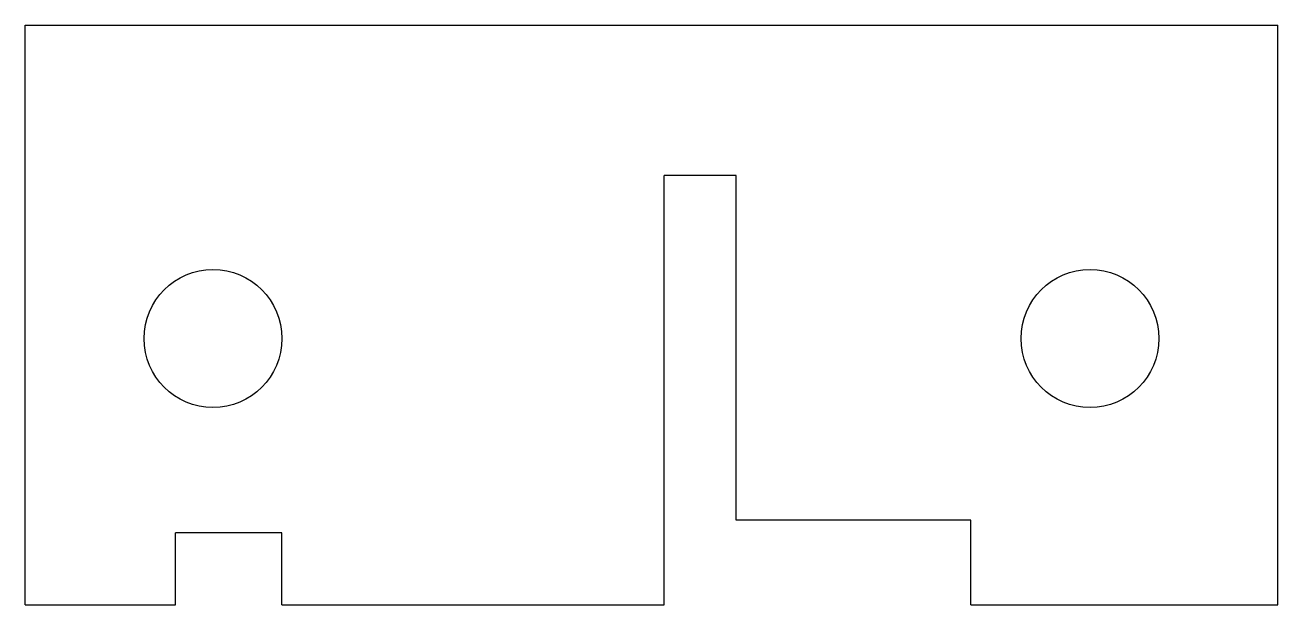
# Model space of a CAD drawing. Header units: millimetres. Extents: x 0 to 40, y 0 to 18.5.
import ezdxf

# ---------------------------------------------------------------- set-up
doc = ezdxf.new("R2010")
doc.units = ezdxf.units.MM

msp = doc.modelspace()

# ---------------------------------------------------------------- linework, layer by layer
for p, q in [((0, 18.5), (40, 18.5)), ((0, 0), (0, 18.5)), ((40, 0), (40, 18.5)), ((20.4, 0), (20.4, 13.7)), ((22.7, 13.7), (20.4, 13.7)), ((22.7, 2.7), (22.7, 13.7)), ((30.2, 2.7), (22.7, 2.7)), ((30.2, 0), (30.2, 2.7)), ((4.8, 0), (4.8, 2.3)), ((8.2, 2.3), (4.8, 2.3)), ((8.2, 0), (8.2, 2.3)), ((0, 0), (4.8, 0)), ((8.2, 0), (20.4, 0)), ((30.2, 0), (40, 0))]:
    msp.add_line(p, q)
for centre in [(6, 8.5), (34, 8.5)]:
    msp.add_circle(centre, 2.2)

doc.saveas('drawing.dxf')
